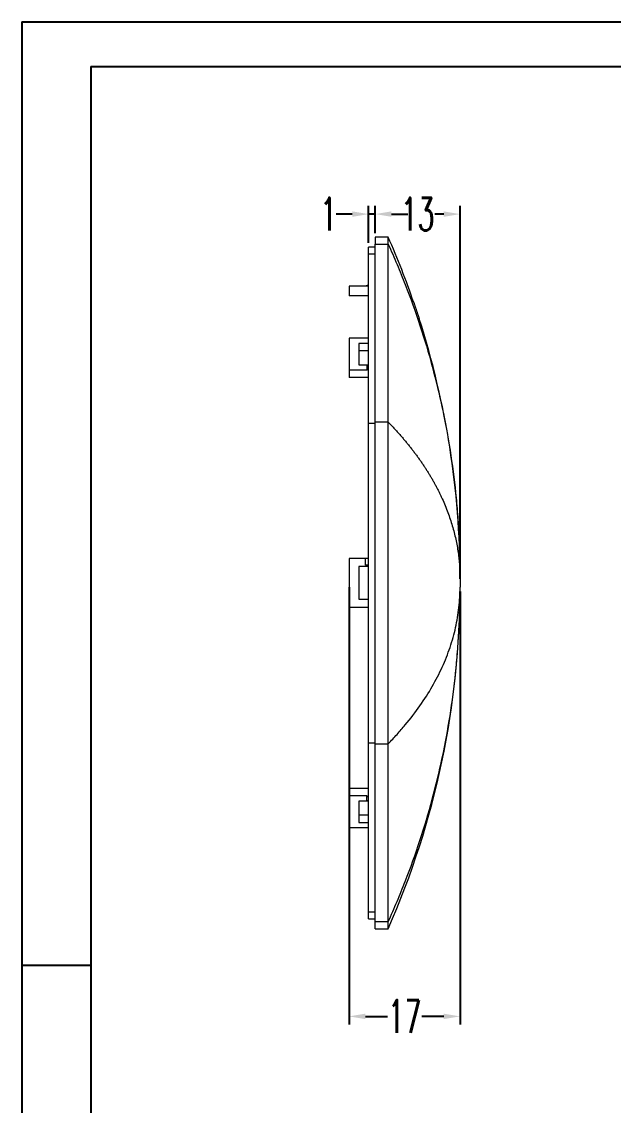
# Model space of a CAD drawing. Header units: inches. Extents: x 510 to 1495, y 1000 to 1318.
# Drawn here: x 1006.1 to 1096.7, y 1123.3 to 1289.5 of the extents above; entities that cross this region are included whole.
import ezdxf

# ---------------------------------------------------------------- set-up
doc = ezdxf.new("R2010")
doc.units = ezdxf.units.IN
doc.styles.add('SLDTEXTSTYLE2', font='TXT', dxfattribs={"width": 0.6, "bigfont": 'bigfont'})
doc.dimstyles.new('5', dxfattribs={"dimtxt": 5, "dimasz": 2.5, "dimexe": 1.25, "dimexo": 0.625, "dimtad": 0, "dimzin": 12, "dimtxsty": 'SLDTEXTSTYLE2', "dimcen": 2.5, "dimclrd": 3, "dimclre": 3, "dimclrt": 256, "dimadec": 0, "dimazin": 0, "dimtfac": 1, "dimtmove": 0, "dimatfit": 3, "dimfxl": 0, "dimarcsym": 0})

# ---------------------------------------------------------------- blocks, each defined once
blk = doc.blocks.new('*D190')
at = {"color": 3, "lineweight": -2, "transparency": 16777216}
for p, q in [((1060.207882699644, 1257.034396891699), (1060.207882699644, 1261.204006079556)), ((1073.207882699644, 1204.034396891699), (1073.207882699644, 1261.204006079556)), ((1062.707882699644, 1259.954006079556), (1064.082882699644, 1259.954006079556)), ((1070.707882699644, 1259.954006079556), (1069.332882699644, 1259.954006079556))]:
    blk.add_line(p, q, dxfattribs=at)
at = {"color": 3, "transparency": 16777216}
for points in [[(1062.707882699644, 1260.370672746223), (1062.707882699644, 1259.537339412889), (1060.207882699644, 1259.954006079556)], [(1070.707882699644, 1260.370672746223), (1070.707882699644, 1259.537339412889), (1073.207882699644, 1259.954006079556)]]:
    blk.add_solid(points, dxfattribs=at)
at = {"layer": 'Defpoints', "color": 0, "transparency": 16777216}
for p in [(1060.207882699644, 1259.954006079556), (1060.207882699644, 1256.409396891699), (1073.207882699644, 1203.409396891699)]:
    blk.add_point(p, dxfattribs=at)
at = {"transparency": 16777216, "insert": (1066.707882699644, 1259.954006079556), "char_height": 5, "attachment_point": 5, "style": 'SLDTEXTSTYLE2'}
blk.add_mtext('13', dxfattribs=at)
blk = doc.blocks.new('*D191')
at = {"color": 3, "lineweight": -2, "transparency": 16777216}
for p, q in [((1059.207882699644, 1255.534396891699), (1059.207882699644, 1261.204006079556)), ((1060.207882699644, 1257.034396891699), (1060.207882699644, 1261.204006079556)), ((1056.707882699644, 1259.954006079556), (1054.207882699644, 1259.954006079556)), ((1060.207882699644, 1259.954006079556), (1059.207882699644, 1259.954006079556)), ((1062.707882699644, 1259.954006079556), (1065.207882699644, 1259.954006079556))]:
    blk.add_line(p, q, dxfattribs=at)
at = {"color": 3, "transparency": 16777216}
for points in [[(1056.707882699644, 1260.370672746223), (1056.707882699644, 1259.537339412889), (1059.207882699644, 1259.954006079556)], [(1062.707882699644, 1260.370672746223), (1062.707882699644, 1259.537339412889), (1060.207882699644, 1259.954006079556)]]:
    blk.add_solid(points, dxfattribs=at)
at = {"layer": 'Defpoints', "color": 0, "transparency": 16777216}
for p in [(1059.207882699644, 1259.954006079556), (1060.207882699644, 1256.409396891699), (1059.207882699644, 1254.909396891699)]:
    blk.add_point(p, dxfattribs=at)
at = {"transparency": 16777216, "insert": (1053.082882699644, 1259.954006079556), "char_height": 5, "attachment_point": 5, "style": 'SLDTEXTSTYLE2'}
blk.add_mtext('1', dxfattribs=at)
blk = doc.blocks.new('*D192')
at = {"color": 3, "lineweight": -2, "transparency": 16777216}
for p, q in [((1056.207882699644, 1202.784396891699), (1056.207882699644, 1135.718771983271)), ((1073.207882699644, 1202.120806204096), (1073.207882699644, 1135.718771983271)), ((1058.707882699644, 1136.968771983271), (1062.082882699644, 1136.968771983271)), ((1070.707882699644, 1136.968771983271), (1067.332882699644, 1136.968771983271))]:
    blk.add_line(p, q, dxfattribs=at)
at = {"color": 3, "transparency": 16777216}
for points in [[(1058.707882699644, 1137.385438649938), (1058.707882699644, 1136.552105316604), (1056.207882699644, 1136.968771983271)], [(1070.707882699644, 1137.385438649938), (1070.707882699644, 1136.552105316604), (1073.207882699644, 1136.968771983271)]]:
    blk.add_solid(points, dxfattribs=at)
at = {"layer": 'Defpoints', "color": 0, "transparency": 16777216}
for p in [(1056.207882699644, 1203.409396891699), (1073.207882699644, 1202.745806204096), (1073.207882699644, 1136.968771983271)]:
    blk.add_point(p, dxfattribs=at)
at = {"transparency": 16777216, "insert": (1064.707882699644, 1136.968771983271), "char_height": 5, "attachment_point": 5, "style": 'SLDTEXTSTYLE2'}
blk.add_mtext('17', dxfattribs=at)

msp = doc.modelspace()

# ---------------------------------------------------------------- linework, layer by layer
for p, q in [((1006.054753633994, 1289.451534759741), (1415.348767170575, 1289.451534759741)), ((1006.054753633994, 1289.451534759741), (1006.054753633994, 1000.051727208627)), ((1016.645663698697, 1282.561063151381), (1408.458295562214, 1282.561063151381)), ((1016.645663698697, 1282.561063151381), (1016.645663698697, 1006.942198816988)), ((1016.645663698697, 1144.751630984185), (1006.054753633994, 1144.751630984185)), ((1006.054752910569, 1134.033119835011), (1006.054752910569, 1000.051727450236))]:
    msp.add_line(p, q)
at = {"color": 7, "linetype": 'Continuous', "lineweight": 15}
for p, q in [((1062.207882699644, 1256.409396891699), (1060.207882699644, 1256.409396891699)), ((1060.207882699644, 1256.409396891699), (1060.207882699644, 1255.335426402698)), ((1062.207882699644, 1255.335426402698), (1062.207882699644, 1256.409396891699)), ((1060.207882699644, 1254.909396891699), (1059.207882699644, 1254.909396891699)), ((1059.207882699644, 1253.841110791313), (1059.207882699644, 1254.909396891699)), ((1060.207882699644, 1255.335426402698), (1062.207882699644, 1255.335426402698)), ((1060.207882699644, 1228.058394042792), (1060.207882699644, 1255.335426402698)), ((1059.207882699644, 1253.841110791313), (1060.207882699644, 1253.841110791313)), ((1059.207882699644, 1227.927930049402), (1059.207882699644, 1253.841110791313)), ((1056.207882699644, 1248.909396891699), (1056.207882699644, 1247.409396891699)), ((1059.207882699644, 1248.909396891699), (1056.207882699644, 1248.909396891699)), ((1059.207882699644, 1249.115872992556), (1058.709627505148, 1248.909396891699)), ((1059.207882699644, 1247.409396891699), (1056.207882699644, 1247.409396891699)), ((1056.207882699644, 1240.959596485134), (1056.207882699644, 1236.041946569288)), ((1059.207882699644, 1240.959596485134), (1056.207882699644, 1240.959596485134)), ((1059.207882699644, 1240.139988165826), (1057.707882699644, 1240.139988165826)), ((1057.707882699644, 1240.139988165826), (1057.707882699644, 1236.861554888595)), ((1059.207882699644, 1239.007438488238), (1057.707882699644, 1239.007438488238)), ((1056.207882699644, 1236.041946569288), (1056.207882699644, 1234.909396891699)), ((1058.925019681565, 1236.041946569288), (1056.207882699644, 1236.041946569288)), ((1057.707882699644, 1236.861554888595), (1059.122013474342, 1236.861554888595)), ((1058.925019681565, 1236.697633224734), (1059.207882699644, 1236.933008034848)), ((1058.925019681565, 1236.697633224734), (1058.925019681565, 1236.041946569288)), ((1058.925019681565, 1236.041946569288), (1059.207882699644, 1236.277321379402)), ((1059.207882699644, 1234.909396891699), (1056.207882699644, 1234.909396891699)), ((1059.207882699644, 1227.927930049402), (1060.207882699644, 1227.927930049402)), ((1059.207882699644, 1178.890863733995), (1059.207882699644, 1227.927930049402)), ((1060.207882699644, 1178.760399740605), (1060.207882699644, 1228.058394042792)), ((1062.207882699644, 1228.058394042792), (1060.207882699644, 1228.058394042792)), ((1062.207882699644, 1178.760399740605), (1062.207882699644, 1228.058394042792)), ((1056.207882699644, 1207.159396891699), (1056.207882699644, 1199.659396891699)), ((1058.740695274818, 1207.159396891699), (1056.207882699644, 1207.159396891699)), ((1058.740695274818, 1206.159396891699), (1058.740695274818, 1207.159396891699)), ((1059.207882699644, 1207.159396891699), (1058.740695274818, 1207.159396891699)), ((1059.207882699644, 1206.159396891699), (1058.740695274818, 1206.159396891699)), ((1059.207882699644, 1205.909396891699), (1057.707882699644, 1205.909396891699)), ((1057.707882699644, 1205.909396891699), (1057.707882699644, 1200.909396891699)), ((1073.207882699644, 1204.073940459181), (1073.207882699644, 1204.072987579302)), ((1073.207882699644, 1204.072987579302), (1073.207882699644, 1202.745806204096)), ((1073.207882699644, 1202.745806204096), (1073.207882699644, 1202.744853324217)), ((1059.207882699644, 1199.659396891699), (1056.207882699644, 1199.659396891699)), ((1057.707882699644, 1200.909396891699), (1059.207882699644, 1200.909396891699)), ((1059.207882699644, 1178.890863733995), (1060.207882699644, 1178.890863733995)), ((1059.207882699644, 1152.977682992085), (1059.207882699644, 1178.890863733995)), ((1060.207882699644, 1178.760399740605), (1062.207882699644, 1178.760399740605)), ((1060.207882699644, 1151.4833673807), (1060.207882699644, 1178.760399740605)), ((1056.207882699644, 1170.77684721411), (1056.207882699644, 1171.909396891699)), ((1059.207882699644, 1171.909396891699), (1056.207882699644, 1171.909396891699)), ((1058.925019681565, 1170.77684721411), (1056.207882699644, 1170.77684721411)), ((1056.207882699644, 1165.859197298263), (1056.207882699644, 1170.77684721411)), ((1057.707882699644, 1169.957238894802), (1057.707882699644, 1166.678805617571)), ((1059.122013474342, 1169.957238894802), (1057.707882699644, 1169.957238894802)), ((1058.925019681565, 1170.77684721411), (1059.207882699644, 1170.541472403995)), ((1058.925019681565, 1170.121160558663), (1058.925019681565, 1170.77684721411)), ((1058.925019681565, 1170.121160558663), (1059.207882699644, 1169.885785748549)), ((1059.207882699644, 1167.81135529516), (1057.707882699644, 1167.81135529516)), ((1057.707882699644, 1166.678805617571), (1059.207882699644, 1166.678805617571)), ((1059.207882699644, 1165.859197298263), (1056.207882699644, 1165.859197298263)), ((1059.207882699644, 1152.977682992085), (1060.207882699644, 1152.977682992085)), ((1059.207882699644, 1151.909396891699), (1059.207882699644, 1152.977682992085)), ((1059.207882699644, 1151.909396891699), (1060.207882699644, 1151.909396891699)), ((1062.207882699644, 1151.4833673807), (1060.207882699644, 1151.4833673807)), ((1060.207882699644, 1150.409396891699), (1060.207882699644, 1151.4833673807)), ((1062.207882699644, 1150.409396891699), (1062.207882699644, 1151.4833673807)), ((1060.207882699644, 1150.409396891699), (1062.207882699644, 1150.409396891699))]:
    msp.add_line(p, q, dxfattribs=at)
for centre, start, end in [((943.2078826996444, 1204.073940459181), 19.00427625707929, 23.73959329895004), ((943.2078826996444, 1204.073940459181), 0, 17.84701262909636), ((943.2078826996444, 1202.744853324217), 336.26040670105, 0)]:
    msp.add_arc(centre, 130, start, end, dxfattribs=at)
for points, knots in [([(1062.207882699644, 1228.058394042792), (1062.207882699644, 1229.797558579728), (1062.207882699644, 1231.523408621141), (1062.207882699644, 1234.896119501431), (1062.207882699644, 1236.542928202124), (1062.207882699644, 1239.707489932188), (1062.207882699644, 1241.225194041119), (1062.207882699644, 1244.085403432171), (1062.207882699644, 1245.427864498785), (1062.207882699644, 1247.896770722404), (1062.207882699644, 1249.023177712994), (1062.207882699644, 1251.025725620385), (1062.207882699644, 1251.901835580126), (1062.207882699644, 1253.377147390784), (1062.207882699644, 1253.976326435099), (1062.207882699644, 1254.879552431199), (1062.207882699644, 1255.183585420162), (1062.207882699644, 1255.335426402697)], [0, 0, 0, 0, 0.125, 0.125, 0.25, 0.25, 0.375, 0.375, 0.5, 0.5, 0.625, 0.625, 0.75, 0.75, 0.875, 0.875, 1, 1, 1, 1]), ([(1062.207882699644, 1255.335426402697), (1062.675734832322, 1254.309490620871), (1063.127553581626, 1253.280725780626), (1063.99967266518, 1251.21763939795), (1064.419972999431, 1250.18331785552), (1065.634418907149, 1247.072170296939), (1066.382109385581, 1244.987161349495), (1067.757996902586, 1240.796133621742), (1068.386160281538, 1238.690095898041), (1069.525385909896, 1234.457405729191), (1070.036448159303, 1232.330753284041), (1070.943931158132, 1228.057266670493), (1071.340331644316, 1225.910428934912), (1072.019402161871, 1221.59673212275), (1072.302072193242, 1219.429873046169), (1072.641493077924, 1216.164694063004), (1072.740533845159, 1215.073817250592), (1072.91037331511, 1212.88709098096), (1072.981172017825, 1211.79124152374), (1073.151140515385, 1208.496226671733), (1073.207882699644, 1206.289594796599), (1073.207882699644, 1204.072987579302)], [0, 0, 0, 0, 0.0625, 0.0625, 0.125, 0.125, 0.25, 0.25, 0.375, 0.375, 0.5, 0.5, 0.625, 0.625, 0.75, 0.75, 0.8125, 0.8125, 0.875, 0.875, 1, 1, 1, 1]), ([(1066.122171190025, 1246.406831943432), (1066.121890296275, 1246.407662737049), (1066.119339602227, 1246.415206871919), (1066.129672855807, 1246.384648358112), (1066.154864473472, 1246.310107962492), (1066.19591421049, 1246.188509590495), (1066.244662219049, 1246.043860782586), (1066.303931485672, 1245.867707097985), (1066.375808269132, 1245.653615512299), (1066.464257782637, 1245.389329125112), (1066.516948904303, 1245.231322651862), (1066.54093430757, 1245.159396891699)], [0, 0, 0, 0, 0.01958207068585597, 0.1778176664070832, 0.3360905639628425, 0.4944691118602085, 0.6072846539054843, 0.6952238363764607, 0.8376138984315891, 0.9260805993898884, 1, 1, 1, 1]), ([(1066.54093430757, 1245.159396891699), (1066.553953146535, 1245.12030816663), (1066.593260850686, 1245.00228780823), (1066.666485745155, 1244.781845077325), (1066.740196204162, 1244.559224348837), (1066.800227997358, 1244.377428621638), (1066.85641361837, 1244.206947706241), (1066.905093707607, 1244.0588846463), (1066.938919467455, 1243.955822779527), (1066.954260920041, 1243.909030807189), (1066.952537881018, 1243.914286005165), (1066.952029379605, 1243.915836913507)], [0, 0, 0, 0, 0.04027573712889373, 0.1216042969549454, 0.237783049774626, 0.3322698413819704, 0.4265741125346205, 0.594556292489215, 0.7622464887927469, 0.9298344409828304, 1, 1, 1, 1]), ([(1062.207882699644, 1228.058394042792), (1062.352848066918, 1227.908655346269), (1062.642479426008, 1227.609487186331), (1063.065528491922, 1227.159311131566), (1063.479707817006, 1226.708733965567), (1063.884275663856, 1226.257660524232), (1064.279484762945, 1225.80616970276), (1064.665323265082, 1225.354293220427), (1065.041851030388, 1224.902074711408), (1065.409109778686, 1224.449553936485), (1065.767147067208, 1223.996770996193), (1066.116009863931, 1223.54376520161), (1066.455746242317, 1223.090575372378), (1066.78640490691, 1222.637239753742), (1067.108035298467, 1222.183796035586), (1067.420687544439, 1221.730281344462), (1067.724412450907, 1221.276732243067), (1068.019261483591, 1220.823184727961), (1068.305286751943, 1220.369674227959), (1068.582540992533, 1219.916235602674), (1068.851077552898, 1219.462903140831), (1069.110950375016, 1219.009710560407), (1069.362213980542, 1218.556691002743), (1069.604923450175, 1218.1038770499), (1069.839134425425, 1217.651300656329), (1070.064903027684, 1217.198993400087), (1070.282286085529, 1216.746985546164), (1070.580746024005, 1216.102142051052), (1070.943841638509, 1215.264308873904), (1071.349007065406, 1214.233154092457), (1071.712455877574, 1213.203812357988), (1072.034818327463, 1212.17663736912), (1072.316738607502, 1211.151965746158), (1072.558864946446, 1210.13011983676), (1072.761876907113, 1209.111407030186), (1072.926382199027, 1208.096119865619), (1073.053295278658, 1207.084536542371), (1073.142430804819, 1206.0769191584), (1073.197713285004, 1205.073520681254), (1073.204498203092, 1204.405976345454), (1073.207882699644, 1204.072987579302)], [0, 0, 0, 0, 0.01974491539633012, 0.03944905454925035, 0.05911239831783605, 0.07873492630867442, 0.09831661691519676, 0.117857447357089, 0.1373573937197263, 0.1568164309936399, 0.1762345331139679, 0.1956116729999097, 0.2149478225941243, 0.2342429529020906, 0.2534970340313876, 0.272710035230895, 0.2918819249298827, 0.3110126707769952, 0.3301022396790893, 0.3491505978399337, 0.3681577107987397, 0.3871235434685231, 0.406048060174278, 0.4249312246909387, 0.4437730002811491, 0.4625733497327848, 0.4813322353962534, 0.5000496192215512, 0.5427399370327765, 0.585245471796665, 0.6275656179555009, 0.6696997570872764, 0.7116472602846933, 0.753407490487114, 0.7949798047627123, 0.8363635565384648, 0.877558097775874, 0.9185627810906443, 0.9593769618147993, 0.9999999999999999, 0.9999999999999999, 0.9999999999999999, 0.9999999999999999]), ([(1062.207882699644, 1178.760399740605), (1062.675734832322, 1179.240429315813), (1063.127553581626, 1179.721782591526), (1063.99967266518, 1180.687089092612), (1064.419972999431, 1181.171042317986), (1065.634418907149, 1182.626730741581), (1066.382109385581, 1183.602294687275), (1067.757996902586, 1185.563252961154), (1068.386160281538, 1186.548656152844), (1069.525385909896, 1188.529108048308), (1070.036448159303, 1189.524156752081), (1070.943931158132, 1191.523697074292), (1071.340331644316, 1192.528190361794), (1072.019402161871, 1194.54654480951), (1072.302072193242, 1195.560405969724), (1072.641493077924, 1197.088164829521), (1072.740533845159, 1197.598579947254), (1072.91037331511, 1198.621736855223), (1072.981172017825, 1199.13447864546), (1073.151140515385, 1200.676197540281), (1073.207882699644, 1201.708668168975), (1073.207882699644, 1202.745806204096)], [0, 0, 0, 0, 0.0625, 0.0625, 0.125, 0.125, 0.25, 0.25, 0.375, 0.375, 0.5, 0.5, 0.625, 0.625, 0.75, 0.75, 0.8125, 0.8125, 0.875, 0.875, 1, 1, 1, 1]), ([(1062.207882699644, 1151.4833673807), (1062.675734832322, 1152.509303162526), (1063.127553581626, 1153.538068002772), (1063.99967266518, 1155.601154385447), (1064.419972999431, 1156.635475927877), (1065.634418907149, 1159.746623486458), (1066.382109385581, 1161.831632433902), (1067.757996902586, 1166.022660161655), (1068.386160281538, 1168.128697885356), (1069.525385909896, 1172.361388054206), (1070.036448159303, 1174.488040499356), (1070.943931158132, 1178.761527112904), (1071.340331644316, 1180.908364848485), (1072.019402161871, 1185.222061660647), (1072.302072193242, 1187.388920737229), (1072.641493077924, 1190.654099720393), (1072.740533845159, 1191.744976532805), (1072.91037331511, 1193.931702802437), (1072.981172017825, 1195.027552259657), (1073.151140515385, 1198.322567111664), (1073.207882699644, 1200.529198986799), (1073.207882699644, 1202.745806204096)], [0, 0, 0, 0, 0.0625, 0.0625, 0.125, 0.125, 0.25, 0.25, 0.375, 0.375, 0.5, 0.5, 0.625, 0.625, 0.75, 0.75, 0.8125, 0.8125, 0.875, 0.875, 1, 1, 1, 1]), ([(1062.207882699644, 1151.4833673807), (1062.207882699644, 1151.635208363235), (1062.207882699644, 1151.939241352198), (1062.207882699644, 1152.842467348298), (1062.207882699644, 1153.441646392613), (1062.207882699644, 1154.916958203271), (1062.207882699644, 1155.793068163012), (1062.207882699644, 1157.795616070403), (1062.207882699644, 1158.922023060993), (1062.207882699644, 1161.390929284612), (1062.207882699644, 1162.733390351226), (1062.207882699644, 1165.593599742278), (1062.207882699644, 1167.111303851209), (1062.207882699644, 1170.275865581273), (1062.207882699644, 1171.922674281966), (1062.207882699644, 1175.295385162256), (1062.207882699644, 1177.021235203669), (1062.207882699644, 1178.760399740605)], [0, 0, 0, 0, 0.125, 0.125, 0.25, 0.25, 0.375, 0.375, 0.5, 0.5, 0.625, 0.625, 0.75, 0.75, 0.875, 0.875, 1, 1, 1, 1])]:
    msp.add_open_spline(points, degree=3, knots=knots, dxfattribs=at)

# ---------------------------------------------------------------- dimensions: what is measured, and where the dimension line sits
for base, p1, p2, picture, middle in [((1059.207882699644, 1259.954006079556), (1060.207882699644, 1256.409396891699), (1059.207882699644, 1254.909396891699), '*D191', (1053.082882699644, 1259.954006079556)), ((1060.207882699644, 1259.954006079556), (1073.207882699644, 1203.409396891699), (1060.207882699644, 1256.409396891699), '*D190', (1066.707882699644, 1259.954006079556)), ((1073.207882699644, 1136.968771983271), (1056.207882699644, 1203.409396891699), (1073.207882699644, 1202.745806204096), '*D192', (1064.707882699644, 1136.968771983271))]:
    dim = msp.add_linear_dim(base=base, p1=p1, p2=p2, dimstyle='5')
    dim.commit()
    dim.dimension.update_dxf_attribs({"geometry": picture, "text_midpoint": middle})

doc.saveas('drawing.dxf')
